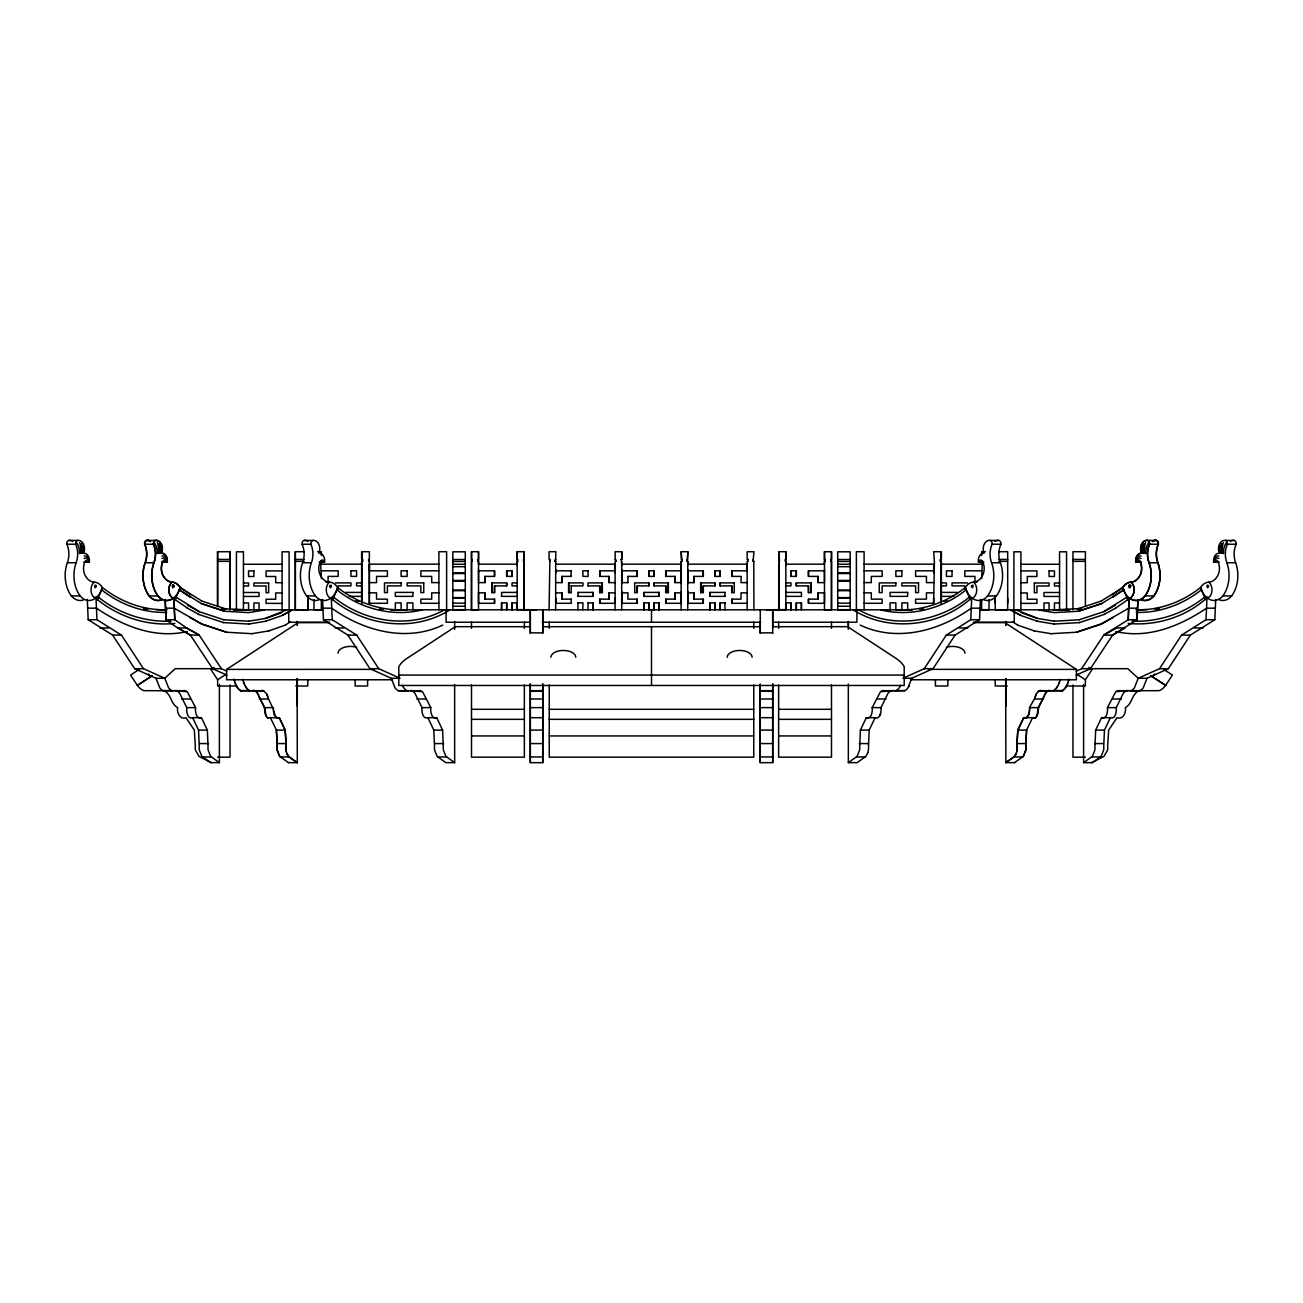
<?xml version="1.0" encoding="UTF-8"?>
<svg xmlns="http://www.w3.org/2000/svg" width="1303" height="1303" viewBox="0 0 1303 1303"><rect width="100%" height="100%" fill="white"/><g stroke="black" fill="none" stroke-linecap="round" stroke-linejoin="round"><path stroke-width="1.5" d="M217.585 551.706L217.585 606.546L217.585 551.706L230.028 551.706L230.028 609.804L230.028 551.706M219.393 762.646L210.679 756.408L208.171 750.235A13.861 9.805 -90 0 1 208.04 746.179L207.34 730.103L201.444 717.692C196.216 719.728 195.043 711.226 195.548 707.627L187.257 691.698L174.96 690.72A6.108 4.316 -90 0 1 177.094 690.818L179.667 693.196L186.752 707.627C186.248 711.226 187.42 719.728 192.649 717.692L198.545 730.103L199.245 746.179A13.861 9.805 -90 0 0 199.375 750.235L201.884 756.408L210.597 762.646L219.393 762.646L219.393 684.466M329.626 622.639L298.078 622.655L226.608 669.384L226.608 679.775L392.512 679.775M307.769 597.507L307.769 609.804L295.325 609.706L295.325 551.706L304.202 551.706M288.338 762.646L297.296 762.646L297.133 678.537M307.769 680.019L307.769 685.997L295.748 685.997M307.769 609.804L307.769 595.601M313.99 599.624L313.99 609.706L321.369 609.706L321.369 599.755M321.369 578.613L320.619 561.349M321.369 555.567L321.369 551.706L317.671 551.706M328.079 582.62L328.079 576.398L338.177 576.398L338.177 570.812L321.369 570.812M338.177 589.265L338.177 585.894L350.963 585.894L350.963 582.897L335.474 582.897M361.973 603.566L361.973 561.349M361.973 559.427L361.973 551.706M368.619 561.349L368.619 559.427M369.352 564.166L369.352 603.077L369.352 564.166L438.899 564.166M454.649 762.646L445.952 756.408L443.427 750.235A13.861 9.805 90 0 1 443.297 746.179L442.597 730.103L436.717 717.692C431.488 719.728 430.299 711.226 430.804 707.627L422.514 691.698L410.233 690.72A6.108 4.316 90 0 1 412.367 690.818L414.924 693.196L422.009 707.627C421.504 711.226 422.693 719.728 427.921 717.692L433.801 730.103L434.502 746.179A13.861 9.805 90 0 0 434.632 750.235L437.156 756.408L445.854 762.646L454.649 762.646L454.649 684.466M454.666 629.414L454.666 621.498M478.527 561.349L478.527 609.804L471.507 609.706L471.507 551.706L478.527 551.706L478.527 564.166L517.161 564.166M471.507 559.427L471.507 551.706M477.826 561.349L477.826 559.427M478.527 603.077L478.527 592.311M478.527 580.943L478.527 569.737M478.527 603.289L494.537 603.289L494.537 599.136L484.911 599.136L484.911 592.849L478.527 592.849M478.527 582.62L484.911 582.62L484.911 576.398L494.537 576.398L494.537 570.812L478.527 570.812M491.948 592.621L491.948 582.897L506.688 582.897L506.688 585.894L494.537 585.894L494.537 592.621L491.948 592.621L491.948 582.897M494.537 592.621L494.537 585.894M501.574 602.866L501.574 609.804L501.574 602.866L506.688 602.866L506.688 609.804L506.688 602.866M506.688 576.398L506.688 570.812L512.046 570.812L512.046 576.398L506.688 576.398L506.688 570.812M512.046 602.866L512.046 609.804L512.046 602.866L517.161 602.866M536.575 609.804L517.161 609.592L517.161 603.566M517.161 565.372L517.161 551.706L524.181 551.706L524.181 609.592L524.181 561.349M517.161 559.427L517.161 551.706M523.48 561.349L523.48 559.427M530.305 762.646L530.305 684.091L530.305 762.646L542.732 762.662L542.748 684.091L542.732 762.662M530.305 633.421L530.305 609.804L530.305 632.851L542.732 632.851L542.732 609.804L542.732 633.421M651.5 626.694L651.5 685.459M760.252 762.646L760.252 684.091L760.268 762.662L772.695 762.646L772.695 684.091L772.695 762.646M760.268 621.84L760.268 632.851L772.695 632.851M772.695 633.421L772.695 609.804L772.695 627.867M778.819 561.349L778.819 609.592L778.819 551.706L785.839 551.706L785.839 565.372M778.819 559.427L778.819 551.706M785.139 561.349L785.139 559.427M766.425 609.804L785.839 609.592L785.839 603.566M790.954 602.866L790.954 609.804L790.954 602.866L785.839 602.866M790.954 576.398L790.954 570.812L796.312 570.812L796.312 576.398L790.954 576.398L790.954 570.812M796.312 602.866L796.312 609.804L796.312 602.866L801.426 602.866L801.426 609.804L801.426 602.866M796.312 585.894L796.312 582.897L811.052 582.897L811.052 592.621L808.463 592.621L808.463 585.894L796.312 585.894L796.312 582.897M824.473 603.289L808.463 603.289L808.463 599.136L818.089 599.136L818.089 592.849L824.473 592.849M808.463 592.621L808.463 585.894M824.473 582.62L818.089 582.62L818.089 576.398L808.463 576.398L808.463 570.812L824.473 570.812M824.473 603.077L824.473 592.311M824.473 580.943L824.473 569.737M824.473 561.349L824.473 609.804L831.493 609.706L831.493 551.706L824.473 551.706L824.473 564.166L785.839 564.166M824.473 559.427L824.473 551.706M830.793 561.349L830.793 559.427M848.318 684.091L848.351 762.646L857.146 762.646L865.843 756.408L867.798 752.727M848.334 627.867L848.334 621.84M856.902 609.804L856.902 622.231L772.695 622.231M933.648 598.093L933.648 603.077L934.43 561.349M995.231 603.077L995.231 598.093M1013.946 756.945L1005.867 762.646L1005.688 678.537M1005.851 706.161L1005.867 678.537M1007.675 603.077L1007.675 598.093M1013.897 609.804L1013.897 551.804L1020.917 551.804L1020.917 609.902M1014.255 609.804L1014.255 622.231L973.553 622.231M1043.964 609.902L1043.964 602.963L1049.078 602.963L1049.078 609.902M1072.972 685.003L1072.972 757.173L1085.415 757.173M1083.607 684.466L1083.607 762.646L1092.403 762.646L1101.116 756.408L1103.625 750.235A13.861 9.805 90 0 0 1103.755 746.179L1104.455 730.103L1110.351 717.692C1115.58 719.728 1116.752 711.226 1116.248 707.627L1123.333 693.196L1125.906 690.818A6.108 4.316 90 0 1 1128.04 690.72L1115.743 691.698L1107.452 707.627C1107.957 711.226 1106.784 719.728 1101.556 717.692L1095.66 730.103L1094.96 746.179A13.861 9.805 90 0 1 1094.829 750.235L1092.321 756.408L1083.607 762.646M1088.982 667.315L1092.158 669.384L1085.366 679.775L1085.366 685.997L1067.336 685.997M555.795 572.864L555.811 569.378M621.824 572.864L621.84 569.378L621.873 583.565M687.854 572.864L687.87 569.378L687.903 583.565M615.097 603.077L615.146 598.093M681.127 603.077L681.176 598.093M980.459 599.461L979.563 619.723L955.099 635.098L933.062 668.683L911.725 678.277L902.93 678.277L924.267 668.683L946.304 635.098L970.768 619.723L971.729 597.719C940.424 626.564 889.493 632.883 853.042 609.804M1129.082 597.719L1128.105 619.723L1137.079 619.723L1137.975 599.461L1136.9 619.723M1117.111 690.818A6.108 4.316 90 0 1 1119.244 690.72L1131.411 690.655A15.196 10.733 90 0 0 1134.424 687.854L1138.203 678.277L1159.54 668.683L1181.56 635.098L1206.024 619.723L1206.985 597.719C1186.17 616.954 1156.282 626.14 1128.186 623.42M1076.294 671.078L1081.799 668.683L1127.795 668.683L1138.203 678.277L1146.998 678.277L1168.335 668.683L1190.356 635.098L1214.819 619.723L1215.715 599.461M258.808 696.405L264.493 707.627L264.965 713.686L266.773 717.008M273.288 707.627L274.2 714.989L277.034 718.1M273.369 709.174L267.929 697.659M848.351 762.646L857.048 756.408L859.573 750.235A13.861 9.805 -90 0 0 859.703 746.179L860.403 730.103L866.283 717.692L875.079 717.692C880.323 719.745 881.48 711.226 880.975 707.627L888.076 693.196L890.633 690.818A6.108 4.316 -90 0 1 892.767 690.72L880.486 691.698L872.196 707.627C872.701 711.226 871.512 719.728 866.283 717.692M867.814 752.727L868.352 750.235A13.861 9.805 -90 0 0 868.498 746.179L869.182 730.103L875.079 717.692M1025.868 744.86L1026.552 730.103L1032.611 717.692L1023.637 717.692L1017.757 730.103L1017.073 744.86M277.295 744.86L276.985 746.179A13.861 9.805 -90 0 0 277.116 750.235L279.624 756.408L288.5 762.646M286.09 744.86L285.78 746.179A13.861 9.805 -90 0 0 285.911 750.235L286.627 752.727M1029.582 710.738L1028.621 714.989L1025.966 718.1M1016.682 751.522L1016.91 750.235A13.861 9.805 -90 0 0 1017.04 746.179M1128.968 585.975C1129.18 590.634 1132.893 583.939 1128.984 585.503M277.132 744.86L276.448 730.103L270.389 717.692L279.363 717.692L285.243 730.103L285.927 744.86M1035.071 697.659L1029.549 707.627L1029.24 713.686L1026.715 717.676M1036.227 717.008L1038.035 713.686L1038.507 707.627L1044.192 696.405M911.725 678.277L907.947 687.854A15.196 10.733 -90 0 1 904.933 690.655L883.971 690.72A6.108 4.316 -90 0 0 881.838 690.818M1146.998 678.277L1143.22 687.854A15.196 10.733 90 0 1 1140.206 690.655L1130.206 691.29M1059.697 680.932L1060.235 679.303M1068.493 680.932L1068.867 679.303M1069.03 679.303L1068.02 682.479M1016.373 752.727L1017.089 750.235A13.861 9.805 90 0 0 1017.22 746.179L1016.91 744.86M1129.343 585.275L1129.424 587.702L1130.597 585.78M1141.705 599.901A19.284 13.633 -90 0 0 1153.904 595.927A27.998 19.806 -90 0 0 1157.911 562.749A18.291 12.932 -90 0 1 1158.416 544.231A3.241 2.297 -90 0 0 1156.396 540.419L1147.422 540.419A8.616 6.092 90 0 0 1141.591 544.165A8.616 6.092 90 0 0 1141.347 553.221A7.606 5.375 90 0 0 1135.63 561.707L1135.744 561.984A3.404 2.411 90 0 1 1139.783 561.202A11.792 8.339 90 0 1 1139.588 576.073A16.727 11.825 90 0 1 1130.906 582.164A15.685 11.092 90 0 0 1122.681 587.506A20.05 14.186 90 0 0 1129.522 598.11L1129.913 598.272A19.284 13.633 -90 0 0 1145.109 595.927A27.998 19.806 -90 0 0 1149.116 562.749A18.291 12.932 -90 0 1 1149.621 544.231A3.241 2.297 -90 0 0 1147.585 540.419A8.616 6.092 -90 0 0 1141.754 544.165A8.616 6.092 -90 0 0 1141.526 553.221A7.606 5.375 -90 0 0 1135.809 561.707L1141.135 562.196M1135.858 562.196L1135.923 561.984A3.404 2.411 -90 0 1 1139.962 561.202A11.792 8.339 -90 0 1 1139.767 576.073A16.727 11.825 -90 0 1 1131.069 582.164A15.685 11.092 -90 0 0 1122.844 587.523L1101.312 600.96M1059.86 680.932L1058.688 683.961M172.403 585.78C172.061 590.454 176.508 584.607 172.468 585.356M880.046 714.989L880.502 713.686M1035.217 696.405L1036.276 694.157M1035.804 695.232L1034.647 698.994L1043.605 698.994M174.814 623.42C147.206 626.368 119.159 616.922 97.53 599.706L102.416 587.506A15.685 11.092 90 0 0 94.191 582.164A16.727 11.825 90 0 1 85.493 576.073A11.792 8.339 90 0 1 85.298 561.202A3.404 2.411 90 0 1 89.337 561.984L84.125 562.196M176.328 597.181L175.27 599.706L186.866 607.735M449.958 609.804C413.947 632.688 365.117 626.287 332.786 599.706L337.672 587.506A15.685 11.092 -90 0 0 329.447 582.164A16.727 11.825 -90 0 1 320.75 576.073A11.792 8.339 -90 0 1 320.571 561.202A3.404 2.411 -90 0 1 324.594 561.984L319.382 562.196M1016.552 752.727L1014.402 756.408M1059.404 682.479L1058.052 685.362M1068.199 682.479L1065.479 687.854A15.196 10.733 90 0 1 1062.466 690.655L1041.325 690.72A6.108 4.316 -90 0 0 1039.191 690.818L1050.299 690.72A6.108 4.316 90 0 0 1048.166 690.818L1046.635 691.698M167.142 562.196L167.191 561.707A7.606 5.375 90 0 0 161.474 553.221A8.616 6.092 90 0 0 161.246 544.165A8.616 6.092 90 0 0 155.415 540.419A3.241 2.297 90 0 0 153.379 544.231A18.291 12.932 90 0 1 153.884 562.749A27.998 19.806 90 0 0 157.891 595.927A19.284 13.633 90 0 0 173.087 598.272L173.478 598.11M161.865 562.196L167.37 561.707A7.606 5.375 -90 0 0 161.653 553.221A8.616 6.092 -90 0 0 161.409 544.165A8.616 6.092 -90 0 0 155.578 540.419L146.604 540.419A3.241 2.297 90 0 0 144.584 544.231A18.291 12.932 90 0 1 145.089 562.749A27.998 19.806 90 0 0 149.096 595.927A19.284 13.633 90 0 0 161.295 599.901M199.31 611.677L176.166 597.181L180.319 587.506A15.685 11.092 -90 0 0 172.094 582.164A16.727 11.825 -90 0 1 163.412 576.073A11.792 8.339 -90 0 1 163.217 561.202A3.404 2.411 -90 0 1 167.256 561.984L161.8 561.984M1044.42 695.232L1046.179 692.382M1045.071 694.157L1038.344 707.627L1036.862 716.096M1067.646 683.961L1065.317 687.854A15.196 10.733 -90 0 1 1062.287 690.655L1061.082 691.29M1016.161 753.851L1014.581 756.408L1005.704 762.646L1014.662 762.646M1023.816 717.692L1017.92 730.103L1016.845 743.573L1025.64 743.573L1026.715 730.103L1017.757 730.103M900.699 685.362L899.168 687.854A15.196 10.733 -90 0 1 896.138 690.655L894.933 691.29M908.761 686.665L909.478 685.362M1036.097 694.157L1038.67 691.176M1058.215 685.362L1056.521 687.854A15.196 10.733 -90 0 1 1053.492 690.655L1062.466 690.655M398.799 676.974L399.646 675.671M1152.618 676.974L1154.556 674.009M1081.62 668.683L1103.82 635.098L1116.557 627.965M1090.416 668.683L1112.615 635.098L1137.079 619.723M1057.499 686.665L1056.684 687.854A15.196 10.733 90 0 1 1053.671 690.655L1052.287 691.29M1045.429 693.196L1047.465 691.176M172.647 585.356L172.778 587.702L174.032 585.975M1127.551 599.706L1129.245 597.719L1128.284 619.723L1103.641 635.098L1112.615 635.098M1023.197 756.408L1025.884 750.235A13.861 9.805 90 0 0 1026.015 746.179L1025.705 744.86M1035.51 717.676L1036.406 717.008M1014.5 762.646L1023.376 756.408L1025.705 750.235A13.861 9.805 -90 0 0 1025.836 746.179M1037.84 691.698L1039.371 690.818A6.108 4.316 90 0 1 1041.504 690.72M84.06 561.984L89.451 561.707A7.606 5.375 90 0 0 83.734 553.221A8.616 6.092 90 0 0 83.506 544.165A8.616 6.092 90 0 0 77.675 540.419L68.864 540.419A3.241 2.297 90 0 0 66.844 544.231A18.291 12.932 90 0 1 67.349 562.749A27.998 19.806 90 0 0 71.356 595.927L80.151 595.927A19.284 13.633 90 0 0 95.347 598.272L95.559 598.11A20.05 14.17 -90 0 0 102.416 587.506C120.593 601.872 143.444 610.488 166.735 609.771M319.316 561.984L324.708 561.707A7.606 5.375 -90 0 0 318.991 553.221A8.616 6.092 -90 0 0 318.763 544.165A8.616 6.092 -90 0 0 312.932 540.419L304.136 540.419A3.241 2.297 -90 0 0 302.101 544.231A18.291 12.932 -90 0 1 302.605 562.749A27.998 19.806 -90 0 0 306.612 595.927L315.407 595.927A19.284 13.633 -90 0 0 330.604 598.272L330.815 598.11A20.05 14.186 -90 0 0 337.672 587.506C356.875 602.931 381.356 610.912 405.95 609.999L407.106 609.804L407.139 602.866L412.921 602.866L412.921 609.804M983.618 562.196L978.406 561.984A3.404 2.411 90 0 1 982.429 561.202A11.792 8.339 90 0 1 982.25 576.073A16.727 11.825 90 0 1 973.553 582.164A15.685 11.092 90 0 0 965.328 587.506L966.24 589.77C942.704 608.664 910.781 617.166 881.235 609.999L880.698 609.804M966.24 589.77L969.318 597.181C938.86 622.052 893.516 629.512 858.563 609.804M1112.86 597.311L1123.577 589.77L1122.681 587.506L1112.094 594.917M1116.134 607.735L1127.73 599.706L1126.672 597.181M1218.875 562.196L1213.663 561.984A3.404 2.411 -90 0 1 1217.702 561.202A11.792 8.339 -90 0 1 1217.507 576.073A16.727 11.825 -90 0 1 1208.809 582.164A15.685 11.092 -90 0 0 1200.584 587.523L1201.496 589.77C1183.075 604.38 1159.882 613.11 1136.249 612.394M138.998 669.563L130.593 675.068L137.401 685.459L152.386 675.671M214.018 667.315L210.842 669.384L217.634 679.775L217.634 685.997L235.664 685.997M217.634 679.775L226.152 674.221M151.734 675.98L137.32 685.362L139.502 687.854A15.196 15.196 0 0 0 143.77 690.655L160.986 690.72A6.108 6.108 0 0 1 163.999 690.818C171.296 693.701 170.579 703.978 177.648 707.627C176.524 712.399 180.237 720.184 185.987 717.692L194.326 730.103L195.32 746.179A13.861 13.861 0 0 0 195.499 750.235L199.05 756.408L211.363 762.662M285.276 625.082L290.357 621.857M1129.278 585.177L1130.19 585.096M1128.789 608.175L1101.198 624.023L1076.392 632.232M890.079 609.804L890.079 602.866L895.861 602.866L895.861 609.804L897.05 609.999C921.644 610.912 946.125 602.931 965.328 587.506A20.05 14.186 90 0 0 972.185 598.11L972.396 598.272A19.284 13.633 90 0 0 987.593 595.927L996.388 595.927A27.998 19.806 90 0 0 1000.395 562.749A18.291 12.932 90 0 1 1000.899 544.231A3.241 2.297 90 0 0 998.864 540.419L990.068 540.419A8.616 6.092 90 0 0 984.237 544.165A8.616 6.092 90 0 0 984.009 553.221A7.606 5.375 90 0 0 978.292 561.707L983.684 561.984M1103.69 611.677L1126.834 597.181L1123.577 589.77M1115.498 605.146L1103.853 611.677L1079.21 619.772M1104.276 614.381L1116.313 607.735M1113.218 617.378L1101.361 624.023L1076.555 632.232L1050.935 633.698M1112.436 635.098L1125.173 627.965L1116.378 627.965M287.083 609.804L265.323 618.436M282.181 615.423L292.442 609.804M292.605 609.804L282.36 615.423L265.682 621.222M444.437 609.804C409.484 629.512 364.14 622.052 333.682 597.181M1034.761 718.1L1035.69 717.676M270.568 717.692L268.06 718.1M279.363 717.692L277.653 718.23M1091.637 762.662L1103.95 756.408L1107.501 750.235A13.861 13.861 0 0 0 1107.68 746.179L1108.674 730.103L1117.013 717.692C1122.763 720.184 1126.476 712.399 1125.352 707.627C1132.405 703.978 1131.704 693.701 1139.001 690.818A6.108 6.108 0 0 1 1142.014 690.72L1159.23 690.655A15.196 15.196 0 0 0 1163.498 687.854L1165.68 685.362L1151.266 675.98M1076.197 675.068L1090.595 668.683M281.757 612.719L265.503 618.436L248.726 621.205M268.776 630.88L285.438 625.082M422.302 609.804L421.765 609.999C392.219 617.166 360.296 608.664 336.76 589.77M442.792 625.082C405.999 642.574 363.456 630.864 331.728 608.175L322.932 608.175M1059.551 602.963L1054.436 602.963L1054.436 609.902L1078.314 608.631L1101.491 600.96M1078.379 611.237L1101.866 603.468L1123.756 589.77L1122.844 587.506M1102.045 603.468L1078.558 611.237L1054.339 612.622L1038.589 609.999M1079.47 622.59L1104.455 614.381M1136.265 609.771C1159.556 610.488 1182.407 601.888 1200.584 587.506A20.05 14.17 90 0 0 1207.441 598.093L1207.653 598.272A19.284 13.633 -90 0 0 1222.849 595.927L1231.644 595.927A27.998 19.806 -90 0 0 1235.651 562.749A18.291 12.932 -90 0 1 1236.156 544.231A3.241 2.297 -90 0 0 1234.136 540.419L1225.325 540.419A8.616 6.092 -90 0 0 1219.494 544.165A8.616 6.092 -90 0 0 1219.266 553.221A7.606 5.375 -90 0 0 1213.549 561.707L1218.94 561.984M1025.184 718.23L1026.129 718.1M1033.198 718.1L1034.94 718.1M172.924 585.047L174.016 585.503M155.953 609.657L163.054 609.804M239.622 609.999L240.957 609.804M248.417 609.999L249.753 609.804M264.411 609.999L248.498 612.622L224.442 611.237L200.955 603.468M187.29 631.499C155.106 639.154 122.857 626.026 96.471 608.175L87.676 608.175M248.808 624.039L265.861 621.222M251.886 633.698L268.939 630.88M398.311 609.804L391.209 609.657M911.791 609.657L904.689 609.804M919.69 609.201L923.648 608.973M1063.199 609.999L1069.307 609.657M1077.044 609.201L1081.164 608.973M1136.151 609.804L1147.047 609.657M1154.963 609.201L1158.904 608.973M1054.094 621.205L1079.373 619.772M1054.029 624.039L1079.65 622.59M1132.014 621.205C1158.172 622.199 1184.183 613.599 1204.575 597.181L1208.093 597.181M87.285 599.461L88.181 619.723L112.644 635.098L134.665 668.683L156.002 678.277L159.78 687.854A15.196 10.733 -90 0 0 162.794 690.655L183.756 690.72A6.108 4.316 -90 0 1 185.889 690.818M235.354 683.961L237.521 687.854A15.196 10.733 -90 0 0 240.534 690.655L261.675 690.72A6.108 4.316 90 0 1 263.809 690.818L252.701 690.72A6.108 4.316 -90 0 1 254.834 690.818L256.365 691.698M322.541 599.461L323.437 619.723L347.901 635.098L369.938 668.683L391.275 678.277L395.037 687.854A15.196 10.733 90 0 0 398.066 690.655L419.029 690.72A6.108 4.316 90 0 1 421.162 690.818M66.844 544.231L75.639 544.231A3.241 2.297 90 0 1 77.675 540.419M144.584 544.231L153.559 544.231A3.241 2.297 -90 0 1 155.578 540.419M302.101 544.231L310.896 544.231A3.241 2.297 -90 0 1 312.932 540.419M990.068 540.419A3.241 2.297 90 0 1 992.104 544.231L1000.899 544.231M1147.422 540.419A3.241 2.297 90 0 1 1149.441 544.231L1158.416 544.231M1225.325 540.419A3.241 2.297 -90 0 1 1227.361 544.231L1236.156 544.231M621.042 559.427L621.873 559.427L621.873 551.706L615.097 551.706L615.277 559.427M681.127 609.804L681.127 561.349L681.958 561.349L681.127 551.706L687.903 551.706L687.072 561.349L687.903 561.349L687.903 565.388M985.329 551.706L981.631 551.706L981.631 555.567M998.798 551.706L1007.675 551.706L1007.675 609.804L995.231 609.706L995.231 595.601M217.585 559.427L230.028 559.427M295.325 559.427L304.202 559.427M452.841 559.524L465.285 559.524M555.844 559.427L555.013 561.349L555.844 561.349M615.097 559.427L615.928 561.349L615.097 561.349L615.097 609.804M747.987 559.427L747.156 559.427L747.156 551.706L753.932 551.706L753.101 561.349L753.932 561.349M837.715 559.524L850.159 559.524M998.798 559.427L1007.675 559.427M1072.972 559.427L1085.415 559.427M217.585 561.349L230.028 561.349M295.325 561.349L304.202 561.349M452.841 561.446L465.285 561.446M621.873 565.388L621.222 559.427M747.987 561.349L747.156 561.349L747.156 570.812M837.715 561.446L850.159 561.446M982.381 561.349L981.631 578.613M998.798 561.349L1007.675 561.349M1072.972 561.349L1085.415 561.349M1135.744 561.984L1141.2 561.984M67.349 562.749L76.144 562.749A27.998 19.806 90 0 0 80.151 595.927M150.611 541.511A8.616 6.092 -90 0 0 146.783 540.419A3.241 2.297 -90 0 0 144.763 544.231A18.291 12.932 -90 0 1 145.252 562.749L154.047 562.749A27.998 19.806 -90 0 0 158.054 595.927A19.284 13.633 -90 0 0 173.266 598.272A8.844 6.254 -90 0 1 168.95 590.748A8.844 6.254 -90 0 1 172.094 582.164M302.605 562.749L311.401 562.749A27.998 19.806 -90 0 0 315.407 595.927M987.593 595.927A27.998 19.806 90 0 0 991.599 562.749L1000.395 562.749M1130.906 582.164A8.844 6.254 90 0 1 1134.05 590.748A8.844 6.254 90 0 1 1129.734 598.272A19.284 13.633 90 0 0 1144.946 595.927A27.998 19.806 90 0 0 1148.953 562.749L1157.911 562.749A18.291 12.932 90 0 1 1158.237 544.231A3.241 2.297 90 0 0 1156.217 540.419A8.616 6.092 90 0 0 1152.389 541.511M1222.849 595.927A27.998 19.806 -90 0 0 1226.856 562.749L1235.651 562.749M321.369 564.166L361.973 564.166M555.664 564.166L615.277 564.166M621.694 564.166L681.306 564.166L681.176 572.864M687.723 564.166L747.336 564.166M864.101 564.166L933.648 564.166L933.714 572.864M941.027 564.166L981.631 564.166M243.449 564.264L282.083 564.264M452.841 564.264L465.285 564.264M837.715 564.264L850.159 564.264M1020.917 564.264L1059.551 564.264M452.841 566.707L465.285 566.707M837.715 566.707L850.159 566.707M282.083 570.909L266.073 570.909L266.073 576.496L275.699 576.496L275.699 582.718L282.083 582.718M438.899 570.812L420.853 570.812L420.853 576.398L431.7 576.398L431.7 582.62L438.899 582.62M555.664 570.812L571.268 570.812M588.142 570.812L582.799 570.812L582.978 576.398L588.142 576.398L587.962 570.812M615.277 570.812L599.673 570.812L599.673 576.398L609.12 576.398L609.12 582.62M621.694 570.812L637.297 570.812L637.297 576.398L627.851 576.398M681.306 570.812L665.703 570.812L665.703 576.398L675.149 576.398L675.149 582.62M687.723 570.812L703.327 570.812L703.327 576.398L693.88 576.398L693.88 582.62M720.201 570.812L714.858 570.812L714.858 576.398L720.201 576.398L720.201 570.812L720.022 576.398M747.336 570.812L731.732 570.812L731.732 576.398L741.179 576.398L741 582.62L747.336 582.62M864.101 570.812L882.147 570.812L882.147 576.398L871.3 576.398L871.3 582.62L864.101 582.62M933.648 570.812L915.602 570.812L915.602 576.398L926.449 576.398L926.449 582.62L933.648 582.62M981.631 570.812L964.823 570.812L964.823 576.398L974.921 576.398L974.921 582.62M1020.917 570.909L1036.927 570.909L1036.927 576.496L1027.301 576.496L1027.301 582.718L1020.917 582.718M452.841 572.962L465.285 572.962M837.715 572.962L850.159 572.962M452.841 573.548L465.285 573.548M837.715 573.548L850.159 573.548M555.664 582.62L562 582.62L561.821 576.398L571.268 576.398M452.841 580.438L465.285 580.438M837.715 580.438L850.159 580.438M452.841 581.04L465.285 581.04M837.715 581.04L850.159 581.04M325.929 582.164L329.447 582.164A8.844 6.254 -90 0 0 326.304 590.748A8.844 6.254 -90 0 0 330.604 598.272M977.071 582.164L973.553 582.164A8.844 6.254 90 0 1 976.696 590.748A8.844 6.254 90 0 1 972.396 598.272M369.352 582.62L376.551 582.62L376.551 576.398L387.398 576.398L387.398 570.812L369.352 570.812L369.352 551.706L361.615 551.706L361.615 559.427L362.706 559.427L362.706 561.349L361.615 561.349L361.615 601.725M615.277 582.62L608.941 582.62L608.941 576.398M621.694 582.62L628.03 582.62M681.306 582.62L674.97 582.62L674.97 576.398M687.723 582.62L694.059 582.62L694.059 576.398M361.973 582.897L356.582 582.897L356.582 585.894L361.973 585.894M517.161 582.897L512.046 582.897L512.046 585.894L517.161 585.894M731.911 592.621L731.911 585.894L720.022 585.894L720.022 582.897L734.403 582.897M785.839 582.897L790.954 582.897L790.954 585.894L785.839 585.894M941.027 582.897L946.418 582.897L946.418 585.894L941.027 585.894M967.526 582.897L952.037 582.897L952.037 585.894L964.823 585.894L964.823 589.265M243.449 582.995L248.564 582.995L248.564 585.992L243.449 585.992M1059.551 582.995L1054.436 582.995L1054.436 585.992L1059.551 585.992M571.089 585.894L582.978 585.894L582.978 582.897L568.597 582.897L568.597 592.621L571.268 592.621M587.962 585.894L599.852 585.894L599.852 592.621M452.841 590.08L465.285 590.08M837.715 590.08L850.159 590.08M452.841 590.682L465.285 590.682M837.715 590.682L850.159 590.682M345.588 592.409L361.973 592.409M517.161 592.409L501.574 592.409L501.574 596.351L517.161 596.351M577.864 592.409L593.077 592.409L593.077 596.351L577.864 596.351M725.136 592.409L709.923 592.409L709.923 596.351L725.136 596.351M785.839 592.409L801.426 592.409L801.426 596.351L785.839 596.351M941.027 592.409L957.412 592.409M243.449 592.507L259.036 592.507L259.036 596.448L243.449 596.448M634.626 592.621L637.297 592.621L637.297 585.894M734.403 592.621L731.732 592.621L731.732 585.894M1059.551 592.507L1043.964 592.507L1043.964 596.448L1059.551 596.448M282.083 592.946L275.699 592.946L275.699 599.233L266.073 599.233L266.073 603.387L282.083 603.387M369.352 592.849L376.551 592.849L376.551 599.136L387.398 599.136L387.398 603.289L369.352 603.289M438.899 592.849L431.7 592.849L431.7 599.136L420.853 599.136L420.853 603.289L438.899 603.289M555.664 592.849L562 592.849L562 599.136L571.268 599.136M615.277 592.849L608.941 592.849L608.941 599.136M621.694 592.849L628.03 592.849L627.851 599.136L637.297 599.136L637.297 603.289L621.694 603.289M681.306 592.849L674.97 592.849L674.97 599.136M687.723 592.849L694.059 592.849L694.059 599.136M747.336 592.849L741 592.849L741 599.136L731.732 599.136L731.732 603.289L747.336 603.289M864.101 592.849L871.3 592.849L871.3 599.136L882.147 599.136L882.147 603.289L864.101 603.289M933.648 592.849L926.449 592.849L926.449 599.136L915.602 599.136L915.602 603.289L933.648 603.289M1020.917 592.946L1027.301 592.946L1027.301 599.233L1036.927 599.233L1036.927 603.387L1020.917 603.387M149.096 595.927L158.054 595.927M1144.946 595.927L1153.904 595.927M349.22 596.351L361.973 596.351M941.027 596.351L953.78 596.351M94.907 597.181L98.425 597.181C118.817 613.599 144.828 622.199 170.986 621.205M452.841 597.605L465.285 597.605M837.715 597.605L850.159 597.605M452.841 598.191L465.285 598.191M837.715 598.191L850.159 598.191M355.507 600.96L359.025 600.96M943.975 600.96L947.493 600.96M243.449 602.963L248.564 602.963L248.564 609.902L221.347 608.631M577.864 602.866L582.978 602.866L582.799 609.804M587.962 602.866L593.077 602.866L593.077 609.804M720.201 602.866L720.201 609.804L720.022 602.866L725.136 602.866M452.841 603.175L465.285 603.175M837.715 603.175L850.159 603.175M555.664 603.289L571.268 603.289L571.089 599.136M615.277 603.289L599.673 603.289L599.673 599.136L609.12 599.136L609.12 592.849M681.306 603.289L665.703 603.289L665.703 599.136L675.149 599.136L675.149 592.849M687.723 603.289L703.327 603.289L703.327 599.136L693.88 599.136L693.88 592.849M452.841 606.221L465.285 606.221M837.715 606.221L850.159 606.221M165.416 608.175L174.374 608.175M980.068 608.175L971.272 608.175C939.544 630.864 897.001 642.574 860.208 625.082M1128.626 608.175L1137.584 608.175M1215.324 608.175L1206.529 608.175C1180.143 626.026 1147.894 639.154 1115.71 631.499M143.428 608.631L146.946 608.631M1078.135 608.631L1081.653 608.631M1156.054 608.631L1159.572 608.631M452.841 609.69L465.285 609.69M837.715 609.69L850.159 609.69M161.881 609.999L166.849 609.804M233.188 609.804L323.339 609.804M390.477 609.804L912.523 609.804M979.661 609.804L1069.812 609.804M88.181 619.723L96.976 619.723L121.44 635.098L143.46 668.683L164.797 678.277L168.576 687.854A15.196 10.733 -90 0 0 171.589 690.655L172.794 691.29M166.1 619.723L165.204 599.461L165.921 619.723L174.895 619.723L173.918 597.719M323.437 619.723L332.232 619.723L356.696 635.098L378.733 668.683L400.07 678.277L391.275 678.277M970.768 619.723L979.563 619.723M1206.024 619.723L1214.819 619.723M329.447 622.231L288.745 622.231L288.745 609.804M530.305 622.231L446.098 622.231L446.098 609.804M542.292 622.231L760.724 622.231M973.374 622.639L1004.922 622.655L1076.392 669.384L1076.392 679.775L910.488 679.775M530.305 626.694L455.399 626.678L407.122 658.276A44.432 24.301 -0.1 0 0 400.591 664.009L398.799 666.582L398.799 685.476L904.201 685.476L904.201 666.582L902.409 664.009A44.432 24.301 0.1 0 0 895.878 658.276L847.601 626.678L772.695 626.694M542.732 626.694L760.268 626.694M99.908 627.965L108.703 627.965M190.564 635.098L177.827 627.965L190.385 635.098L199.359 635.098L186.622 627.965L177.648 627.965L165.921 619.723M335.164 627.965L343.959 627.965M959.041 627.965L967.836 627.965M1194.297 627.965L1203.092 627.965M112.644 635.098L121.44 635.098M347.901 635.098L356.696 635.098M946.304 635.098L955.099 635.098M1181.56 635.098L1190.356 635.098M134.665 668.683L143.46 668.683M226.706 671.078L221.201 668.683L175.205 668.683L164.797 678.277L156.002 678.277M369.938 668.683L378.733 668.683M924.267 668.683L933.062 668.683M1159.54 668.683L1168.335 668.683M226.608 669.384L374.498 669.367M928.502 669.367L1076.392 669.384M398.799 675.068L904.201 675.068M1007.252 685.997L995.231 685.997L995.231 680.019M162.794 690.655L171.589 690.655M240.534 690.655L249.508 690.655A15.196 10.733 90 0 1 246.479 687.854L244.785 685.362M398.05 690.655L408.067 691.29M530.305 690.655L542.748 690.655M760.268 690.655L772.695 690.655M896.138 690.655L904.933 690.655M1131.411 690.655L1140.206 690.655M530.305 691.29L542.748 691.29M760.268 691.29L772.695 691.29M181.654 698.994L190.45 698.994M259.395 698.994L268.353 698.994L267.196 695.232M416.911 698.994L425.706 698.994M530.305 698.994L542.748 698.994M760.268 698.994L772.695 698.994M877.294 698.994L886.089 698.994M1112.55 698.994L1121.346 698.994M186.752 707.627L195.548 707.627M264.493 707.627L273.451 707.627M422.009 707.627L430.804 707.627M530.305 707.627L542.748 707.627M760.268 707.627L772.695 707.627M872.196 707.627L880.991 707.627M1029.549 707.627L1038.507 707.627M1107.452 707.627L1116.248 707.627M471.507 709.304L524.36 709.304M549.247 709.304L753.753 709.304M778.64 709.304L831.493 709.304M192.649 717.692L201.444 717.692M427.921 717.692L436.717 717.692M530.305 717.692L542.748 717.692M760.268 717.692L772.695 717.692M1101.556 717.692L1110.351 717.692M471.507 719.337L524.36 719.337M549.247 719.337L753.753 719.337M778.64 719.337L831.493 719.337M198.545 730.103L207.34 730.103M285.243 730.103L276.285 730.103L277.36 743.573L286.334 743.573L285.08 730.103L279.184 717.692M433.801 730.103L442.597 730.103M530.305 730.103L542.748 730.103M760.268 730.103L772.695 730.103M860.403 730.103L869.199 730.103M1095.66 730.103L1104.455 730.103M471.507 735.934L524.36 735.934M549.247 735.934L753.753 735.934M778.64 735.934L831.493 735.934M199.62 743.573L208.415 743.573M434.876 743.573L443.671 743.573M530.305 743.573L542.748 743.573M760.268 743.573L772.695 743.573M859.328 743.573L868.124 743.573M1094.585 743.573L1103.38 743.573M202.519 756.945L211.314 756.945M217.585 757.173L230.028 757.173L230.028 685.003M280.259 756.945L289.233 756.945L297.296 762.646M437.775 756.945L446.571 756.945M530.305 756.945L542.748 756.945M760.268 756.945L772.695 756.945M856.429 756.945L865.225 756.945M1013.767 756.945L1022.741 756.945M1091.686 756.945L1100.481 756.945M379.352 608.973L383.31 609.201M221.836 608.973L225.956 609.201M233.693 609.657L239.801 609.999M144.096 608.973L148.037 609.201M166.751 612.394C143.118 613.11 119.925 604.38 101.504 589.77M223.627 619.772L248.906 621.205M223.35 622.59L248.971 624.039M252.065 633.698L226.445 632.232L201.639 624.023L189.782 617.378M1139.946 609.804L1141.119 609.999M1062.043 609.804L1063.378 609.999M1053.247 609.804L1054.583 609.999M1054.274 621.205L1037.497 618.436L1021.243 612.719M1037.139 621.222L1054.192 624.039M1034.045 630.88L1051.114 633.698M1034.142 718.23L1032.432 717.692M1025.347 718.23L1023.637 717.692M276.871 718.1L277.816 718.23M201.509 600.96L224.865 608.631M224.621 611.237L201.134 603.468L179.244 589.77L180.156 587.506A15.685 11.092 90 0 0 171.931 582.164A16.727 11.825 90 0 1 163.233 576.073A11.792 8.339 90 0 1 163.038 561.202A3.404 2.411 90 0 1 167.077 561.984M223.79 619.772L199.147 611.677L187.502 605.146M198.545 614.381L223.53 622.59M226.608 632.232L201.802 624.023L174.211 608.175M1037.677 618.436L1015.917 609.804M1037.318 621.222L1020.64 615.423L1010.395 609.804M1017.562 625.082L1034.224 630.88M212.405 668.683L226.803 675.068M250.713 691.29L249.329 690.655A15.196 10.733 -90 0 1 246.316 687.854L245.501 686.665M241.918 691.29L240.713 690.655A15.196 10.733 90 0 1 237.683 687.854L234.801 682.479M267.31 717.676L268.239 718.1M1010.558 609.804L1020.819 615.423M201.688 600.96L180.156 587.506A20.05 14.17 -90 0 1 173.299 598.093M186.687 607.735L198.724 614.381M186.443 627.965L199.18 635.098L221.38 668.683M1012.643 621.857L1017.724 625.082M1164.002 669.563L1172.407 675.052L1165.599 685.459L1150.614 675.671M1076.848 674.221L1085.366 679.775M180.319 587.506L190.906 594.917M179.423 589.77L190.14 597.311M186.622 627.965L174.716 619.723L173.755 597.719L175.449 599.706M289.054 756.945L297.133 762.646M266.903 694.157L263.629 690.818A6.108 4.316 -90 0 0 261.496 690.72M255.535 691.176L257.571 693.196M289.233 756.945L286.839 753.851M276.285 717.676L273.255 710.738M266.594 717.008L267.49 717.676M288.598 756.408L286.448 752.727M279.803 756.408L277.295 750.235A13.861 9.805 90 0 1 277.164 746.179M332.786 599.706L331.271 597.719L332.232 619.723M97.53 599.706L96.015 597.719L96.976 619.723M256.821 692.382L258.58 695.232M190.385 635.098L212.584 668.683M148.444 674.009L150.382 676.974M903.354 675.671L904.201 676.974M402.301 685.362L403.832 687.854A15.196 10.733 90 0 0 406.862 690.655M266.138 716.096L264.656 707.627L257.929 694.157M244.948 685.362L243.596 682.479M266.724 694.157L267.783 696.405M1201.496 589.77L1205.47 599.706M244.312 683.961L243.14 680.932M969.318 597.181L970.214 599.706M234.98 682.479L233.97 679.303M242.765 679.303L243.303 680.932M234.133 679.303L234.507 680.932M286.318 751.522L286.09 750.235A13.861 9.805 90 0 1 285.96 746.179M1029.712 707.627L1029.81 709.19M687.854 598.093L687.903 603.077M621.824 598.093L621.873 603.077M555.795 598.093L555.844 603.077M747.156 564.166L747.156 609.804M615.097 564.166L615.146 572.864M297.312 678.537L297.312 706.161M1085.415 606.546L1085.415 551.706L1072.972 551.706L1072.972 609.804M989.01 599.624L989.01 609.706L981.631 609.706L981.631 599.755M947.851 679.775L947.851 685.997L935.407 685.997L935.407 679.775M941.385 601.725L941.385 561.349L940.294 561.349L940.294 559.427L941.385 559.427L941.385 551.706L933.648 551.706L934.381 561.349M941.027 551.706L941.027 559.427M941.027 561.349L941.027 603.566M940.603 559.427L940.603 561.349M907.67 609.804L907.67 602.866L901.888 602.866L901.888 609.804M864.101 609.804L864.101 551.706L856.38 551.706L856.38 609.804M850.159 609.902L850.159 551.804L837.715 551.804L837.715 609.902M848.334 621.498L848.334 629.414M831.493 551.706L831.493 559.427M831.493 561.349L831.493 609.706M831.493 622.231L831.493 628.307M831.493 685.003L831.493 757.173L778.64 757.173L778.64 685.003M825.174 559.427L825.174 561.349M818.089 576.398L818.089 582.62M818.089 592.849L818.089 599.136M811.052 582.897L811.052 592.621M808.463 570.812L808.463 576.398M808.463 599.136L808.463 603.289M796.312 570.812L796.312 576.398M785.839 551.706L785.839 559.427M785.839 561.349L785.839 609.592M779.52 559.427L779.52 561.349M778.64 622.231L778.64 628.307M760.268 609.804L760.268 633.421M753.753 561.349L753.932 609.804M753.753 622.231L753.753 628.307M753.753 685.003L753.753 757.173L549.247 757.173L549.247 685.003M753.281 559.427L753.281 561.349M747.808 559.427L747.808 561.349M734.224 582.897L734.224 592.621M731.911 570.812L731.911 576.398M731.911 599.136L731.911 603.289M724.957 592.409L724.957 596.351M724.957 602.866L724.957 609.804M720.201 582.897L720.201 585.894M715.038 570.812L715.038 576.398M715.038 609.804L715.038 602.866L709.923 602.866L709.923 609.804M714.858 582.897L714.858 585.894M714.858 602.866L714.858 609.804M710.102 592.409L710.102 596.351M710.102 602.866L710.102 609.804M703.327 585.894L703.327 592.621L700.656 592.621L700.656 582.897L715.038 582.897L715.038 585.894L703.148 585.894L703.148 592.621M703.148 570.812L703.148 576.398M703.148 599.136L703.148 603.289M700.851 582.897L700.851 592.621M687.903 591.627L687.903 603.745M687.723 551.706L687.723 559.427M687.723 561.349L687.723 609.804M687.251 559.427L687.251 561.349M681.778 559.427L681.778 561.349M681.306 551.706L681.306 559.427M681.306 561.349L681.306 565.388M681.306 569.427L681.306 583.565M681.306 591.627L681.306 603.745M668.195 582.897L668.195 592.621M665.882 570.812L665.882 576.398M665.882 592.621L665.882 585.894L653.992 585.894L653.992 582.897L668.374 582.897L668.374 592.621L665.703 592.621L665.703 585.894M665.882 599.136L665.882 603.289M659.106 609.804L659.106 602.866L653.992 602.866L653.992 609.804M658.927 592.409L658.927 596.351M658.927 602.866L658.927 609.804M654.171 582.897L654.171 585.894M654.171 602.866L654.171 609.804M653.992 570.812L653.992 576.398M651.5 609.804L651.5 622.231M649.008 570.812L649.008 576.398M649.008 609.804L649.008 602.866L643.894 602.866L643.894 609.804M648.829 582.897L648.829 585.894M648.829 602.866L648.829 609.804M644.073 592.409L644.073 596.351M644.073 602.866L644.073 609.804M637.118 570.812L637.118 576.398M637.118 592.621L637.118 585.894L649.008 585.894L649.008 582.897L634.626 582.897L634.805 592.621M637.118 599.136L637.118 603.289M628.03 576.398L627.851 582.62M621.873 591.627L621.873 603.745M621.694 551.706L621.694 559.427M621.694 561.349L621.694 609.804M615.749 559.427L615.749 561.349M602.149 582.897L602.149 592.621M599.852 570.812L599.852 576.398M599.852 599.136L599.852 603.289M599.673 585.894L599.673 592.621L602.344 592.621L602.344 582.897L587.962 582.897L588.142 585.894M592.898 592.409L592.898 596.351M592.898 602.866L592.898 609.804M588.142 602.866L587.962 609.804M578.043 592.409L578.043 596.351M578.043 602.866L577.864 609.804M571.089 570.812L571.089 576.398M571.268 585.894L571.089 592.621M568.776 582.897L568.776 592.621M562 576.398L562 582.62M561.821 592.849L561.821 599.136M555.664 559.427L555.844 551.706L549.068 551.706L549.068 559.427L549.899 559.427L549.068 609.804M555.664 561.349L555.664 609.804M555.192 559.427L555.192 561.349M549.719 559.427L549.719 561.349M549.247 622.231L549.247 628.307M524.36 622.231L524.36 628.307M524.36 685.003L524.36 757.173L471.507 757.173L471.507 685.003M524.181 551.706L524.181 559.427M517.861 559.427L517.861 561.349M517.161 561.349L517.161 609.592M512.046 570.812L512.046 576.398M506.688 582.897L506.688 585.894M494.537 570.812L494.537 576.398M494.537 599.136L494.537 603.289M484.911 576.398L484.911 582.62M484.911 592.849L484.911 599.136M478.527 551.706L478.527 559.427M472.207 559.427L472.207 561.349M471.507 561.349L471.507 609.706M471.507 622.231L471.507 628.307M465.285 609.902L465.285 551.804L452.841 551.804L452.841 609.902M446.62 609.804L446.62 551.706L438.899 551.706L438.899 609.804M401.112 609.804L401.112 602.866L395.33 602.866L395.33 609.804M367.593 679.775L367.593 685.997L355.149 685.997L355.149 679.775M362.397 559.427L362.397 561.349M295.325 551.706L295.325 609.804M289.103 609.804L289.103 551.804L282.083 551.804L282.083 609.902M259.036 609.902L259.036 602.963L253.922 602.963L253.922 609.902M1214.429 559.524A5.831 4.121 -90 0 1 1218.842 558.482M1220.488 553.335A11.922 8.437 -90 0 1 1219.901 545.257M1214.673 557.863A6.336 4.479 -90 0 1 1218.777 556.072M1221.514 553.4A13.584 9.61 -90 0 1 1221.579 543.481M1208.809 582.164A8.844 6.254 -90 0 1 1211.953 590.748A8.844 6.254 -90 0 1 1207.653 598.272M1230.309 541.511A8.616 6.092 -90 0 1 1234.136 540.419M1231.644 595.927A19.284 13.633 -90 0 1 1219.445 599.901M1226.856 562.749A18.291 12.932 -90 0 1 1227.361 544.231M1222.475 553.417A16.776 11.857 -90 0 1 1223.354 542.504M1223.566 553.596A13.665 9.658 -90 0 1 1226.074 543.042M1136.688 559.524A5.831 4.121 -90 0 1 1141.102 558.482M1142.747 553.335A11.922 8.437 -90 0 1 1142.161 545.257M1136.933 557.863A6.336 4.479 -90 0 1 1141.037 556.072M1131.069 582.164A8.844 6.254 -90 0 1 1134.213 590.748A8.844 6.254 -90 0 1 1129.913 598.272M1152.569 541.511A8.616 6.092 -90 0 1 1156.396 540.419M1144.734 553.417A16.776 11.857 -90 0 1 1145.614 542.504M1143.773 553.4A13.584 9.61 -90 0 1 1143.839 543.481M1145.826 553.596A13.665 9.658 -90 0 1 1148.334 543.042M304.136 540.419A8.616 6.092 -90 0 1 307.964 541.511M318.812 599.901A19.284 13.633 -90 0 1 306.612 595.927M995.036 541.511A8.616 6.092 90 0 1 998.864 540.419M996.388 595.927A19.284 13.633 90 0 1 984.188 599.901M145.252 562.749A27.998 19.806 -90 0 0 149.259 595.927A19.284 13.633 -90 0 0 161.458 599.901M252.88 690.72A6.108 4.316 90 0 1 255.013 690.818M1157.748 562.749A27.998 19.806 90 0 1 1153.741 595.927A19.284 13.633 90 0 1 1141.542 599.901M1047.987 690.818A6.108 4.316 -90 0 1 1050.12 690.72M550.876 657.266A12.444 6.808 0 0 1 563.319 650.458A12.444 6.808 0 0 1 575.763 657.266M338.031 653.21A12.444 6.808 0 0 1 356.68 647.314M727.237 657.266A12.444 6.808 0 0 1 739.681 650.458A12.444 6.808 0 0 1 752.124 657.266M946.32 647.314A12.444 6.808 0 0 1 964.969 653.21M75.639 544.231A18.291 12.932 90 0 1 76.144 562.749M95.347 598.272A8.844 6.254 90 0 1 91.047 590.748A8.844 6.254 90 0 1 94.191 582.164M79.646 542.504A16.776 11.857 90 0 1 80.525 553.417M81.421 543.481A13.584 9.61 90 0 1 81.486 553.4M84.158 558.482A5.831 4.121 90 0 1 88.571 559.524M83.099 545.257A11.922 8.437 90 0 1 82.512 553.335M84.223 556.072A6.336 4.479 90 0 1 88.327 557.863M76.926 543.042A13.665 9.658 90 0 1 79.434 553.596M68.864 540.419A8.616 6.092 90 0 1 72.691 541.511M83.555 599.901A19.284 13.633 90 0 1 71.356 595.927M173.087 598.272A8.844 6.254 90 0 1 168.787 590.748A8.844 6.254 90 0 1 171.931 582.164M157.386 542.504A16.776 11.857 90 0 1 158.266 553.417M159.161 543.481A13.584 9.61 90 0 1 159.227 553.4M161.898 558.482A5.831 4.121 90 0 1 166.312 559.524M160.839 545.257A11.922 8.437 90 0 1 160.253 553.335M161.963 556.072A6.336 4.479 90 0 1 166.067 557.863M154.666 543.042A13.665 9.658 90 0 1 157.174 553.596M146.604 540.419A8.616 6.092 90 0 1 150.431 541.511M991.599 562.749A18.291 12.932 90 0 1 992.104 544.231M310.896 544.231A18.291 12.932 -90 0 1 311.401 562.749M1148.953 562.749A18.291 12.932 90 0 1 1149.441 544.231M153.559 544.231A18.291 12.932 -90 0 1 154.047 562.749M297.312 621.498L297.312 625.456L297.149 621.498M350.963 570.812L350.963 576.398L356.582 576.398L356.582 570.812L350.963 570.812M1005.851 621.498L1005.851 625.456L1005.688 621.498M1034.338 582.995L1034.338 592.718L1036.927 592.718L1036.927 585.992L1049.078 585.992L1049.078 582.995L1034.338 582.995M1049.078 570.909L1049.078 576.496L1054.436 576.496L1054.436 570.909L1049.078 570.909M1059.551 561.446L1059.551 609.69L1066.571 609.69L1066.571 551.804L1059.551 551.804L1059.551 561.446M96.341 586.334C94.207 590.959 94.207 582.001 96.341 586.334M329.659 586.301C331.271 590.976 332.298 582.115 329.659 586.301M1208.598 586.301C1206.773 590.894 1206.285 582.099 1208.598 586.301M971.419 586.155C972.624 591.057 974.432 582.408 971.419 586.155M243.449 551.804L236.429 551.804L236.429 609.69L243.449 609.69L243.449 551.804M253.922 570.909L248.564 570.909L248.564 576.496L253.922 576.496L253.922 570.909M407.139 570.812L401.112 570.812L401.112 576.398L407.139 576.398L407.139 570.812M654.171 570.812L648.829 570.812L648.829 576.398L654.171 576.398L654.171 570.812M901.888 570.812L895.861 570.812L895.861 576.398L901.888 576.398L901.888 570.812M952.037 570.812L946.418 570.812L946.418 576.398L952.037 576.398L952.037 570.812M401.112 582.897L384.483 582.897L384.483 592.621L387.398 592.621L387.398 585.894L401.112 585.894L401.112 582.897M423.752 582.897L407.139 582.897L407.139 585.894L420.853 585.894L420.853 592.621L423.752 592.621L423.752 582.897M895.861 582.897L879.248 582.897L879.248 592.621L882.147 592.621L882.147 585.894L895.861 585.894L895.861 582.897M918.517 582.897L901.888 582.897L901.888 585.894L915.602 585.894L915.602 592.621L918.517 592.621L918.517 582.897M268.662 582.995L253.922 582.995L253.922 585.992L266.073 585.992L266.073 592.718L268.662 592.718L268.662 582.995M412.921 592.409L395.33 592.409L395.33 596.351L412.921 596.351L412.921 592.409M659.106 592.409L643.894 592.409L643.894 596.351L659.106 596.351L659.106 592.409M907.67 592.409L890.079 592.409L890.079 596.351L907.67 596.351L907.67 592.409"/></g></svg>
